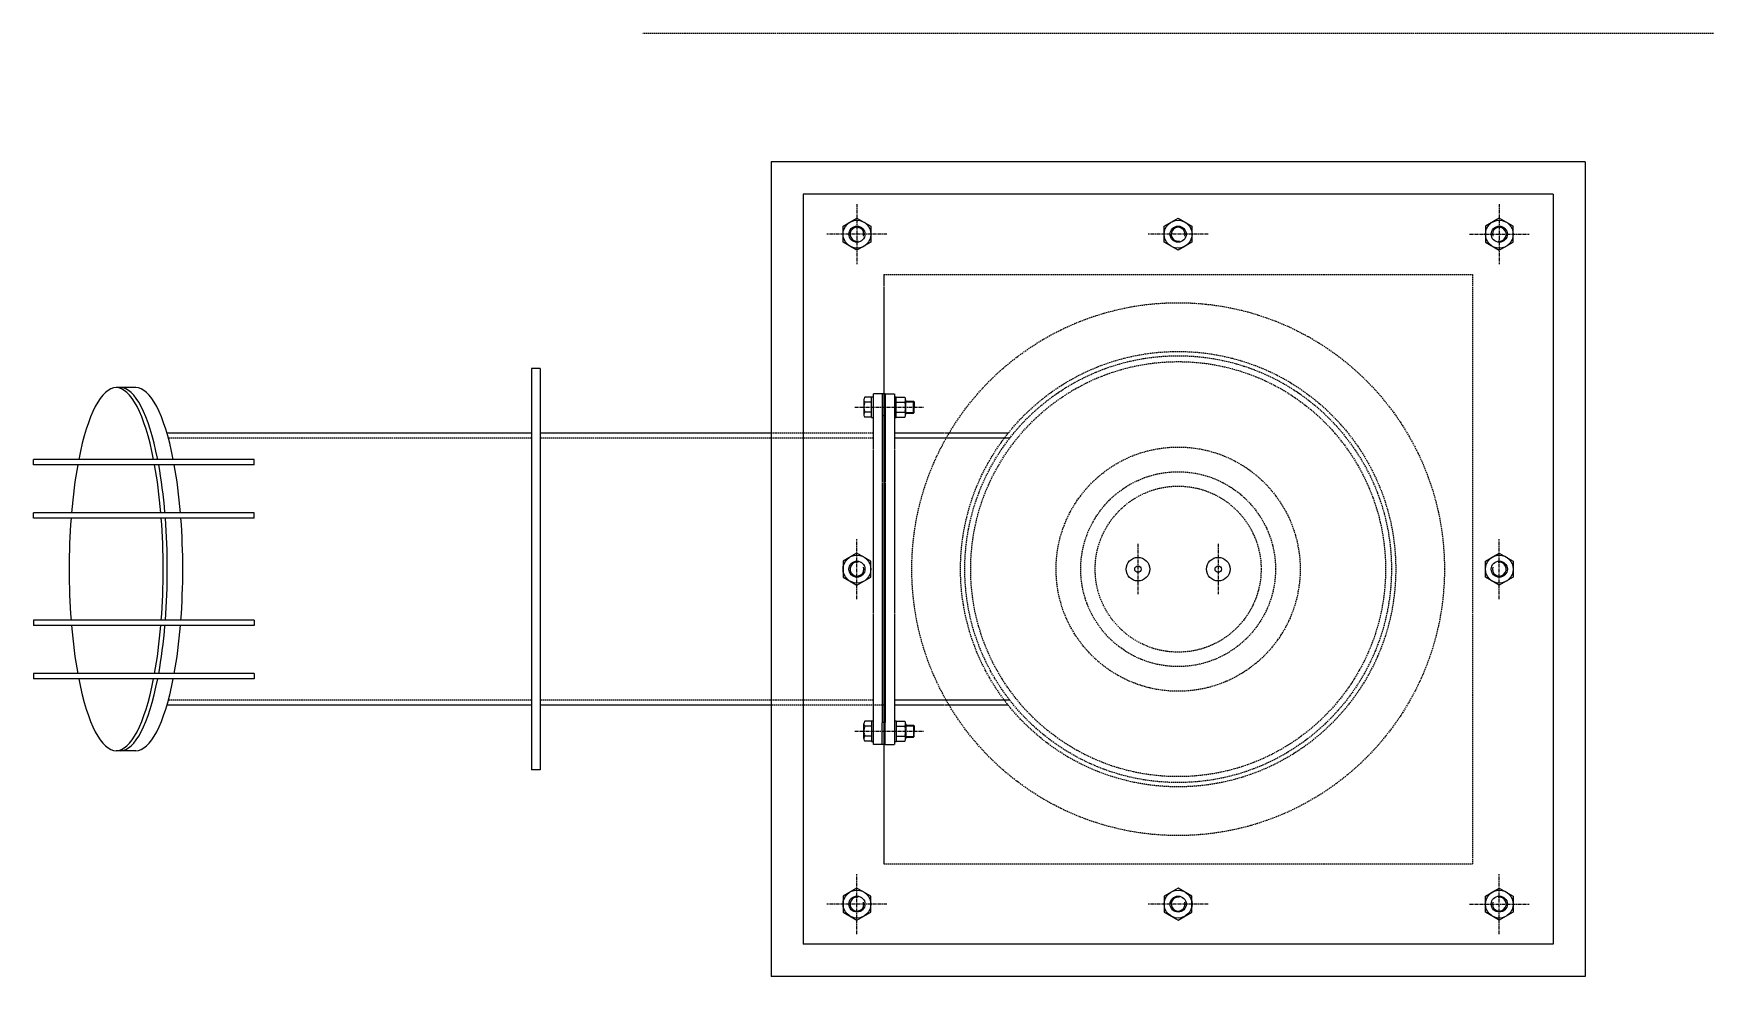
# Model space of a CAD drawing. Header units: metres. Extents: x 18300 to 21438, y 33213 to 34973.
import ezdxf

# ---------------------------------------------------------------- set-up
doc = ezdxf.new("R2010")
doc.units = ezdxf.units.M
doc.header["$MEASUREMENT"] = 0
for name, pattern in [('CENTER', [2, 1.25, -0.25, 0.25, -0.25]), ('DASHED', [0.75, 0.5, -0.25]), ('HIDDEN', [0.375, 0.25, -0.125])]:
    doc.linetypes.add(name, pattern=pattern)
for name, color, linetype in [('3', 3, 'CONTINUOUS'), ('5', 5, 'CONTINUOUS'), ('7', 1, 'CONTINUOUS'), ('Center', 3, 'CENTER'), ('Dashed', 3, 'DASHED'), ('Hidden', 3, 'HIDDEN')]:
    doc.layers.add(name, color=color, linetype=linetype)

msp = doc.modelspace()

# ---------------------------------------------------------------- linework, layer by layer
at = {"layer": '3'}
for points in [[(19838.4, 34628.8), (19864.3, 34613.8), (19864.3, 34583.8), (19838.4, 34568.8), (19812.4, 34583.8), (19812.4, 34613.8)], [(20438.4, 34628.8), (20464.3, 34613.8), (20464.3, 34583.8), (20438.4, 34568.8), (20412.4, 34583.8), (20412.4, 34613.8)], [(21038.4, 34628.8), (21012.4, 34613.8), (21012.4, 34583.8), (21038.4, 34568.8), (21064.3, 34583.8), (21064.3, 34613.8)], [(19838.4, 33943.3), (19864.3, 33958.3), (19864.3, 33988.3), (19838.4, 34003.3), (19812.4, 33988.3), (19812.4, 33958.3)], [(21038.4, 33943.3), (21012.4, 33958.3), (21012.4, 33988.3), (21038.4, 34003.3), (21064.3, 33988.3), (21064.3, 33958.3)], [(19838.4, 33317.8), (19864.3, 33332.8), (19864.3, 33362.8), (19838.4, 33377.8), (19812.4, 33362.8), (19812.4, 33332.8)], [(20438.4, 33317.8), (20464.3, 33332.8), (20464.3, 33362.8), (20438.4, 33377.8), (20412.4, 33362.8), (20412.4, 33332.8)], [(21038.4, 33317.8), (21012.4, 33332.8), (21012.4, 33362.8), (21038.4, 33377.8), (21064.3, 33362.8), (21064.3, 33332.8)]]:
    msp.add_lwpolyline(points, close=True, dxfattribs=at)
for centre, radius in [((19838.4, 34598.8), 26), ((19838.4, 34598.8), 15), ((20438.4, 34598.8), 26), ((20438.4, 34598.8), 15), ((21038.4, 34598.8), 26), ((21038.4, 34598.8), 15), ((19838.4, 33973.3), 26), ((19838.4, 33973.3), 15), ((20363.3, 33973.3), 22), ((20513.4, 33973.3), 22), ((21038.4, 33973.3), 26), ((21038.4, 33973.3), 15), ((20363.3, 33973.3), 5.99), ((20513.4, 33973.3), 5.99), ((19838.4, 33347.8), 26), ((19838.4, 33347.8), 15), ((20438.4, 33347.8), 26), ((20438.4, 33347.8), 15), ((21038.4, 33347.8), 26), ((21038.4, 33347.8), 15)]:
    msp.add_circle(centre, radius, dxfattribs=at)
for centre, start, end in [((19838.4, 34598.8), 342.5838, 280.6609), ((20438.4, 34598.8), 342.5838, 280.6609), ((21038.4, 34598.8), 259.3391, 197.4162), ((19838.4, 33973.3), 79.3391, 17.4162), ((21038.4, 33973.3), 162.5838, 100.6609), ((19838.4, 33347.8), 79.3391, 17.4162), ((20438.4, 33347.8), 79.3391, 17.4162), ((21038.4, 33347.8), 162.5838, 100.6609)]:
    msp.add_arc(centre, 12.9, start, end, dxfattribs=at)
at = {"layer": '5'}
for p, q in [((21198.9, 34733.8), (19677.9, 34733.8)), ((19677.9, 34733.8), (19677.9, 33212.8)), ((21198.9, 34733.8), (21198.9, 33212.8)), ((21138.9, 34673.8), (19737.9, 34673.8)), ((19737.9, 34673.8), (19737.9, 33272.8)), ((21138.9, 34673.8), (21138.9, 33272.8)), ((19246.4, 34348.3), (19230.4, 34348.3)), ((19246.4, 34348.3), (19230.4, 34348.3)), ((19230.4, 34348.3), (19230.4, 33598.3)), ((19246.4, 34348.3), (19246.4, 33598.3)), ((19230.4, 34227.3), (18549.3, 34227.3)), ((19677.9, 34227.3), (19246.4, 34227.3)), ((18712.1, 34178.3), (18300.2, 34178.3)), ((18300.2, 34168.3), (18300.2, 34178.3)), ((18712.1, 34168.3), (18712.1, 34178.3)), ((18712.1, 34168.3), (18300.2, 34168.3)), ((18712.1, 34078.3), (18300.2, 34078.3)), ((18300.2, 34068.3), (18300.2, 34078.3)), ((18712.1, 34068.3), (18300.2, 34068.3)), ((18712.1, 34068.3), (18712.1, 34078.3)), ((18712.1, 33878.3), (18300.2, 33878.3)), ((18300.2, 33878.3), (18300.2, 33868.3)), ((18712.1, 33868.3), (18300.2, 33868.3)), ((18712.1, 33878.3), (18712.1, 33868.3)), ((18712.1, 33778.3), (18300.2, 33778.3)), ((18300.2, 33778.3), (18300.2, 33768.3)), ((18712.1, 33768.3), (18300.2, 33768.3)), ((18712.1, 33778.3), (18712.1, 33768.3)), ((19230.4, 33719.3), (18549.3, 33719.3)), ((19677.9, 33719.3), (19246.4, 33719.3)), ((19246.4, 33598.3), (19230.4, 33598.3)), ((21138.9, 33272.8), (19737.9, 33272.8)), ((21198.9, 33212.8), (19677.9, 33212.8))]:
    msp.add_line(p, q, dxfattribs=at)
at = {"layer": '7'}
for p, q in [((18491.2, 34312.3), (18454.5, 34312.3)), ((18491.2, 33634.3), (18454.5, 33634.3))]:
    msp.add_line(p, q, dxfattribs=at)
for centre, start_param, end_param in [((18454.5, 33973.3), 5.361803, 7.204568), ((18462.2, 33973.3), 5.361803, 6.283185), ((18491.2, 33973.3), 5.361803, 6.283185), ((18454.5, 33973.3), 7.241107, 7.539068), ((18454.5, 33973.3), 5.027303, 5.325263), ((18462.2, 33973.3), 5.027303, 5.325263), ((18491.2, 33973.3), 5.027303, 5.325263), ((18454.5, 33973.3), 7.569942, 8.138022), ((18454.5, 33973.3), 4.428349, 4.996429), ((18462.2, 33973.3), 4.428349, 4.996429), ((18491.2, 33973.3), 4.428349, 4.996429), ((18454.5, 33973.3), 8.168895, 8.466857), ((18454.5, 33973.3), 4.099514, 4.397475), ((18462.2, 33973.3), 4.099514, 4.397475), ((18491.2, 33973.3), 4.099514, 4.397475), ((18454.5, 33973.3), 2.220211, 4.062974), ((18462.2, 33973.3), 3.141593, 4.062974), ((18491.2, 33973.3), 3.141593, 4.062974)]:
    msp.add_ellipse(centre, major_axis=(0, 339), ratio=0.258926, start_param=start_param, end_param=end_param, dxfattribs=at)
at = {"layer": 'Center', "ltscale": 5}
for p, q in [((19838.4, 34654.8), (19838.4, 34542.9)), ((21038.4, 34654.8), (21038.4, 34542.9)), ((19894.3, 34598.8), (19782.4, 34598.8)), ((20494.3, 34598.8), (20382.4, 34598.8)), ((20982.4, 34598.8), (21094.3, 34598.8)), ((19834.4, 34275.8), (19962.4, 34275.8)), ((19838.4, 33917.4), (19838.4, 34029.3)), ((20363.3, 34020.3), (20363.3, 33926.4)), ((20513.4, 34020.3), (20513.4, 33926.4)), ((21038.4, 33917.4), (21038.4, 34029.3)), ((19834.4, 33670.8), (19962.4, 33670.8)), ((19838.4, 33291.9), (19838.4, 33403.8)), ((21038.4, 33291.9), (21038.4, 33403.8)), ((19894.3, 33347.8), (19782.4, 33347.8)), ((20494.3, 33347.8), (20382.4, 33347.8)), ((20982.4, 33347.8), (21094.3, 33347.8))]:
    msp.add_line(p, q, dxfattribs=at)
at = {"layer": 'Dashed', "ltscale": 5}
for p, q in [((19230.4, 34217.8), (18552, 34217.8)), ((19868.4, 34217.8), (19246.4, 34217.8)), ((19868.4, 34227.3), (19677.9, 34227.3)), ((19230.4, 33728.8), (18552, 33728.8)), ((19868.4, 33728.8), (19246.4, 33728.8)), ((19888.4, 33719.3), (19677.9, 33719.3))]:
    msp.add_line(p, q, dxfattribs=at)
at = {"layer": 'Hidden', "ltscale": 10}
for p, q in [((21438.4, 34973.3), (19438.4, 34973.3)), ((19888.4, 34523.3), (20988.4, 34523.3)), ((20988.4, 34523.3), (20988.4, 33423.3)), ((19888.4, 33423.3), (20988.4, 33423.3))]:
    msp.add_line(p, q, dxfattribs=at)
at = {"layer": 'Hidden', "ltscale": 5}
for p, q in [((19888.4, 34523.3), (19888.4, 33423.3)), ((19885.4, 34300.8), (19868.4, 34300.8)), ((19868.4, 34300.8), (19868.4, 33645.8)), ((19885.4, 34300.8), (19885.4, 34259.8)), ((19891.4, 34300.8), (19885.4, 34300.8)), ((19891.4, 34300.8), (19908.4, 34300.8)), ((19891.4, 34300.8), (19891.4, 34259.8)), ((19908.4, 34300.8), (19908.4, 33645.8)), ((19851.4, 34289.7), (19851.4, 34262)), ((19865.4, 34294.3), (19852.9, 34294.3)), ((19865.4, 34285.1), (19852.9, 34285.1)), ((19865.4, 34295.3), (19868.4, 34295.3)), ((19865.4, 34256.3), (19865.4, 34295.3)), ((19908.4, 34295.3), (19911.4, 34295.3)), ((19911.4, 34256.3), (19911.4, 34295.3)), ((19911.4, 34294.3), (19927.9, 34294.3)), ((19911.4, 34285.1), (19927.9, 34285.1)), ((19929.4, 34262), (19929.4, 34289.7)), ((19929.4, 34286.8), (19944.1, 34286.8)), ((19929.4, 34285.6), (19945.4, 34285.6)), ((19944.1, 34286.8), (19945.4, 34285.6)), ((19944.1, 34264.8), (19944.1, 34286.8)), ((19945.4, 34285.6), (19945.4, 34275.8)), ((19945.4, 34266.1), (19945.4, 34275.8)), ((19865.4, 34266.6), (19852.9, 34266.6)), ((19865.4, 34257.4), (19852.9, 34257.4)), ((19865.4, 34256.3), (19868.4, 34256.3)), ((19888.4, 34259.8), (19885.4, 34259.8)), ((19885.4, 34259.8), (19885.4, 33686.8)), ((19888.4, 34259.8), (19888.4, 33686.8)), ((19888.4, 34259.8), (19888.4, 33686.8)), ((19888.4, 34259.8), (19891.4, 34259.8)), ((19891.4, 34259.8), (19891.4, 33686.8)), ((19908.4, 34256.3), (19911.4, 34256.3)), ((19911.4, 34266.6), (19927.9, 34266.6)), ((19911.4, 34257.4), (19927.9, 34257.4)), ((19929.4, 34266.1), (19945.4, 34266.1)), ((19929.4, 34264.8), (19944.1, 34264.8)), ((19944.1, 34264.8), (19945.4, 34266.1)), ((20121, 34227.3), (19908.4, 34227.3)), ((20123.7, 34217.8), (19908.4, 34217.8)), ((20123.7, 33728.8), (19908.4, 33728.8)), ((20121, 33719.3), (19908.4, 33719.3)), ((19851.4, 33657), (19851.4, 33684.7)), ((19865.4, 33689.3), (19852.9, 33689.3)), ((19865.4, 33680.1), (19852.9, 33680.1)), ((19865.4, 33690.3), (19868.4, 33690.3)), ((19865.4, 33690.3), (19865.4, 33651.3)), ((19885.4, 33645.8), (19885.4, 33686.8)), ((19888.4, 33686.8), (19885.4, 33686.8)), ((19888.4, 33686.8), (19891.4, 33686.8)), ((19891.4, 33645.8), (19891.4, 33686.8)), ((19908.4, 33690.3), (19911.4, 33690.3)), ((19911.4, 33690.3), (19911.4, 33651.3)), ((19911.4, 33689.3), (19927.9, 33689.3)), ((19911.4, 33680.1), (19927.9, 33680.1)), ((19929.4, 33684.7), (19929.4, 33657)), ((19929.4, 33681.8), (19944.1, 33681.8)), ((19929.4, 33680.6), (19945.4, 33680.6)), ((19944.1, 33681.8), (19945.4, 33680.6)), ((19944.1, 33681.8), (19944.1, 33659.8)), ((19945.4, 33680.6), (19945.4, 33670.8)), ((19865.4, 33661.6), (19852.9, 33661.6)), ((19865.4, 33652.4), (19852.9, 33652.4)), ((19865.4, 33651.3), (19868.4, 33651.3)), ((19885.4, 33645.8), (19868.4, 33645.8)), ((19891.4, 33645.8), (19885.4, 33645.8)), ((19891.4, 33645.8), (19908.4, 33645.8)), ((19908.4, 33651.3), (19911.4, 33651.3)), ((19911.4, 33661.6), (19927.9, 33661.6)), ((19911.4, 33652.4), (19927.9, 33652.4)), ((19929.4, 33661.1), (19945.4, 33661.1)), ((19929.4, 33659.8), (19944.1, 33659.8)), ((19944.1, 33659.8), (19945.4, 33661.1)), ((19945.4, 33661.1), (19945.4, 33670.8))]:
    msp.add_line(p, q, dxfattribs=at)
at = {"layer": 'Hidden', "ltscale": 10}
for radius in [497.5, 406.5, 406.5, 398.5, 387.5, 228, 181.9, 155]:
    msp.add_circle((20438.4, 33973.3), radius, dxfattribs=at)
at = {"layer": 'Hidden', "ltscale": 5}
for centre, radius, start, end in [((19859.2, 34289.7), 7.86, 144.0166, 215.9834), ((19880.6, 34275.8), 29.2, 161.5536, 198.4464), ((19921.5, 34289.7), 7.86, 324.0166, 35.9834), ((19900.2, 34275.8), 29.2, 341.5536, 18.4464), ((19859.2, 34262), 7.86, 144.0166, 215.9834), ((19921.5, 34262), 7.86, 324.0166, 35.9834), ((19859.2, 33684.7), 7.86, 144.0166, 215.9834), ((19880.6, 33670.8), 29.2, 161.5536, 198.4464), ((19921.5, 33684.7), 7.86, 324.0166, 35.9834), ((19900.2, 33670.8), 29.2, 341.5536, 18.4464), ((19859.2, 33657), 7.86, 144.0166, 215.9834), ((19921.5, 33657), 7.86, 324.0166, 35.9834)]:
    msp.add_arc(centre, radius, start, end, dxfattribs=at)

doc.saveas('drawing.dxf')
